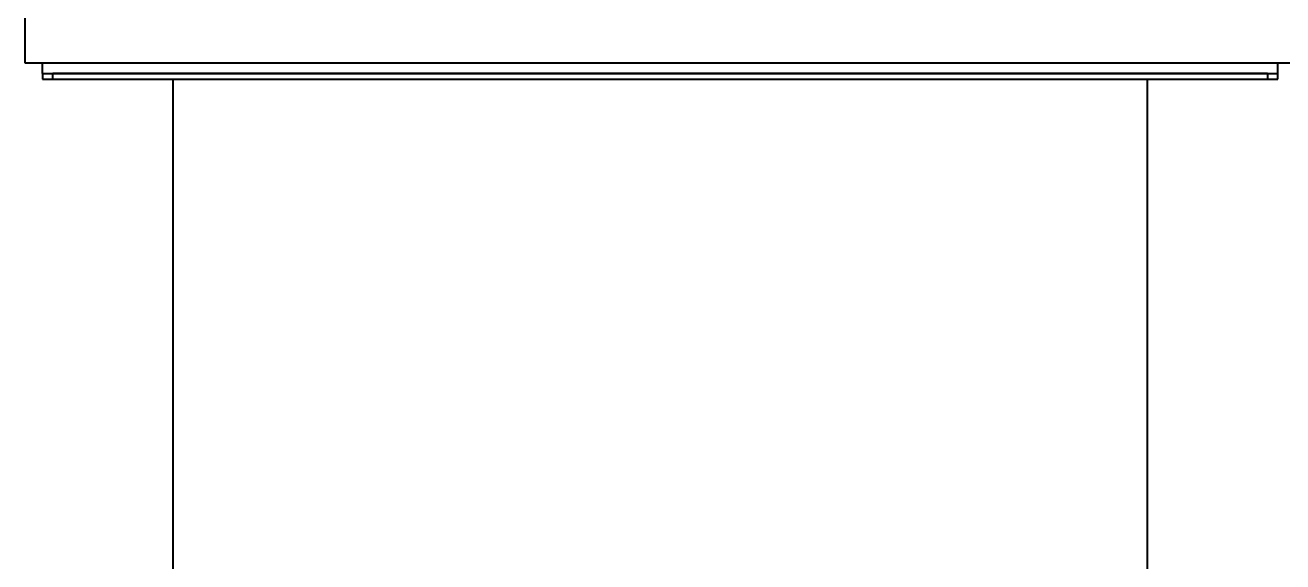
# Model space of a CAD drawing. Header units: millimetres. Extents: x 0 to 5945, y 0 to 4205.
# Drawn here: x 4202.5 to 4564, y 1285.6 to 1439.7 of the extents above; entities that cross this region are included whole.
import ezdxf

# ---------------------------------------------------------------- set-up
doc = ezdxf.new("R2010")
doc.units = ezdxf.units.MM
doc.header["$LTSCALE"] = 5
doc.layers.add('가시적인 것(ISO)', color=3, linetype='Continuous', lineweight=40)

msp = doc.modelspace()

# ---------------------------------------------------------------- linework, layer by layer
at = {"layer": '가시적인 것(ISO)'}
for p, q in [((4202.5316, 1428.8118), (4202.5316, 2108.8118)), ((4567.5316, 1428.8118), (4202.5316, 1428.8118)), ((4207.5316, 1425.8118), (4207.5316, 1428.8118)), ((4562.5316, 1425.8118), (4562.5316, 1428.8118)), ((4207.5316, 1425.8118), (4562.5316, 1425.8118)), ((4207.5316, 1425.8118), (4207.5316, 1424.2118)), ((4207.5316, 1424.2118), (4210.5316, 1424.2118)), ((4210.5316, 1424.2118), (4210.5316, 1425.8118)), ((4559.5316, 1425.8118), (4210.5316, 1425.8118)), ((4210.5316, 1424.2118), (4559.5316, 1424.2118)), ((4245.0316, 899.3118), (4245.0316, 1424.2118)), ((4525.0316, 899.3118), (4525.0316, 1424.2118)), ((4559.5316, 1425.8118), (4559.5316, 1424.2118)), ((4559.5316, 1424.2118), (4562.5316, 1424.2118)), ((4562.5316, 1424.2118), (4562.5316, 1425.8118))]:
    msp.add_line(p, q, dxfattribs=at)

doc.saveas('drawing.dxf')
